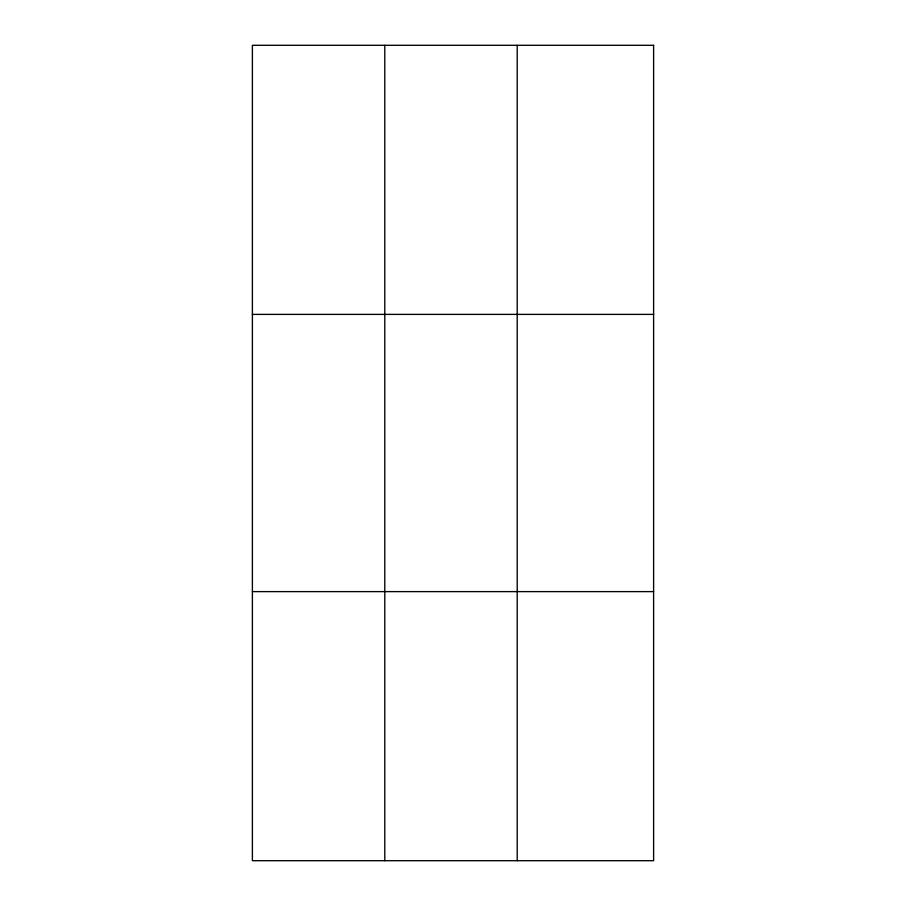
<?xml version="1.0" encoding="UTF-8"?>
<svg xmlns="http://www.w3.org/2000/svg" width="906" height="906" viewBox="0 0 906 906"><rect width="100%" height="100%" fill="white"/><g stroke="black" fill="none" stroke-linecap="round" stroke-linejoin="round"><path stroke-width="1.36" d="M384.79 45.3L384.79 860.7M517.201 45.3L517.201 860.7M252.389 314.382L653.611 314.382M252.389 591.618L653.611 591.618M653.611 45.3L653.611 860.7L252.389 860.7L252.389 45.3L653.611 45.3"/></g></svg>
